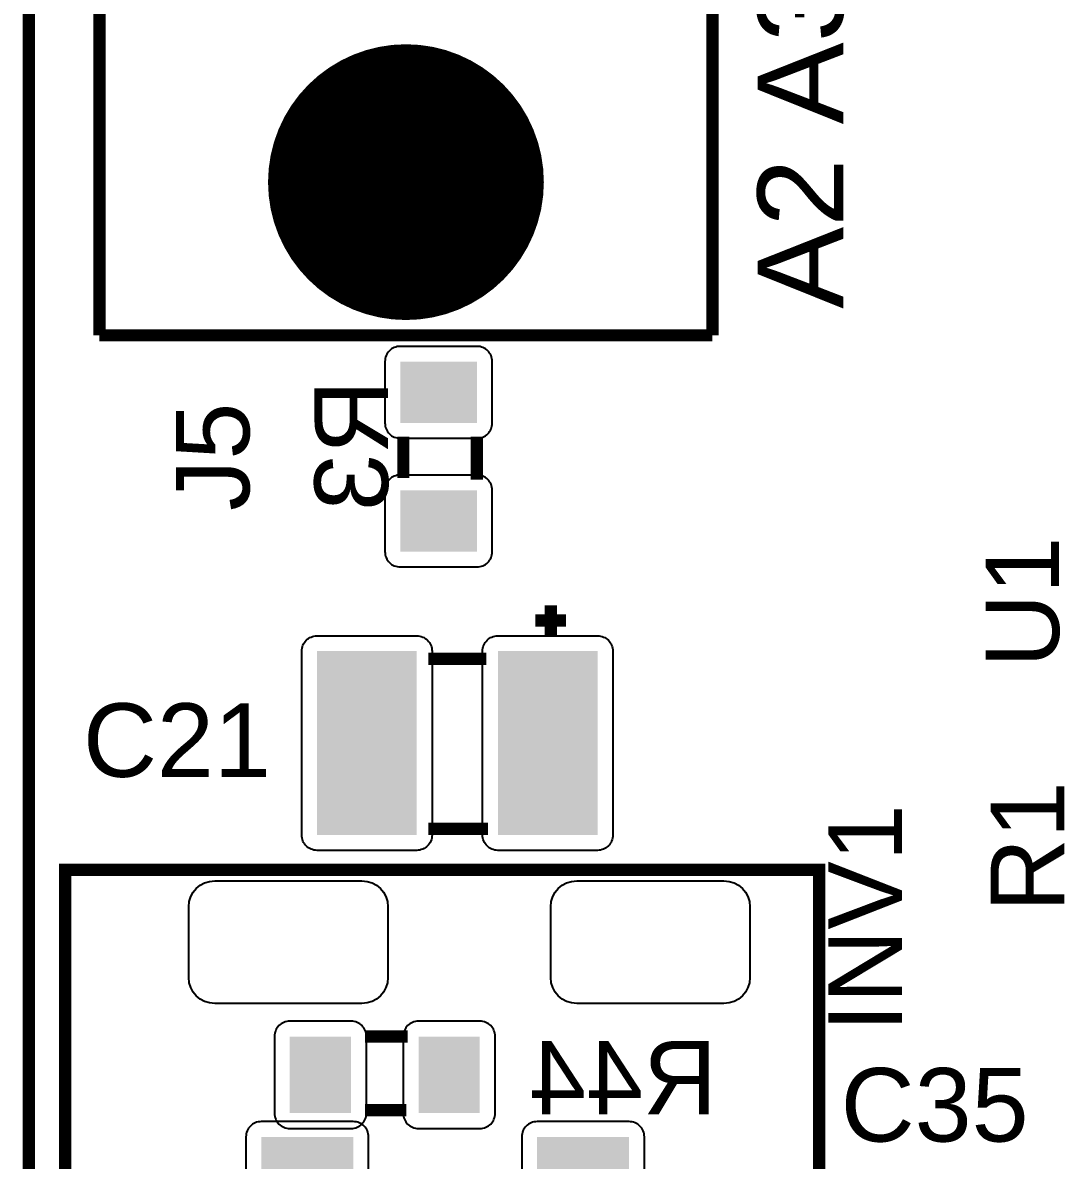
# Model space of a CAD drawing. Header units: inches. Extents: x -2.62 to 2.61, y -2.28 to 2.28.
# Drawn here: x -2.616 to -1.935, y -0.796 to -0.053 of the extents above; entities that cross this region are included whole.
import ezdxf

# ---------------------------------------------------------------- set-up
doc = ezdxf.new("R2010")
doc.units = ezdxf.units.IN
doc.layers.get('0').update_dxf_attribs({"linetype": 'CONTINUOUS'})

# ---------------------------------------------------------------- blocks, each defined once
blk = doc.blocks.new('RPAD')
blk.add_trace([(-0.5, -0.5), (-0.5, 0.5), (0.5, -0.5), (0.5, 0.5)])
blk = doc.blocks.new('EPAD')
at = {"const_width": 0.5}
blk.add_lwpolyline([(-0.25, 0, 1), (0.25, 0, 1)], format="xyb", close=True, dxfattribs=at)

msp = doc.modelspace()

# ---------------------------------------------------------------- linework, layer by layer
at = {"const_width": 0.008}
for points in [[(-2.612283, -2.271654), (2.608189, -2.271654), (2.608189, 2.271654), (-2.612283, 2.271654), (-2.612283, -2.271654)], [(-2.612283, -2.271654), (2.608189, -2.271654), (2.608189, 2.271654), (-2.612283, 2.271654), (-2.612283, -2.271654)], [(-2.612283, -2.271654), (2.608189, -2.271654), (2.608189, 2.271654), (-2.612283, 2.271654), (-2.612283, -2.271654)], [(-2.56622, 0.34252), (-2.56622, -0.25748)], [(-2.56622, 0.34252), (-2.56622, -0.25748)], [(-2.56622, 0.34252), (-2.56622, -0.25748)], [(-2.16622, -0.25748), (-2.16622, 0.34252)], [(-2.16622, -0.25748), (-2.16622, 0.34252)], [(-2.16622, -0.25748), (-2.16622, 0.34252)], [(-2.56622, -0.25748), (-2.16622, -0.25748)], [(-2.56622, -0.25748), (-2.16622, -0.25748)], [(-2.56622, -0.25748), (-2.16622, -0.25748)], [(-2.367909, -0.323654), (-2.367909, -0.350654)], [(-2.367909, -0.323654), (-2.367909, -0.350654)], [(-2.367909, -0.323654), (-2.367909, -0.350654)], [(-2.319909, -0.323654), (-2.319909, -0.351654)], [(-2.319909, -0.323654), (-2.319909, -0.351654)], [(-2.319909, -0.323654), (-2.319909, -0.351654)], [(-2.271701, -0.453622), (-2.271701, -0.433622)], [(-2.271701, -0.453622), (-2.271701, -0.433622)], [(-2.271701, -0.453622), (-2.271701, -0.433622)], [(-2.281701, -0.443622), (-2.261701, -0.443622)], [(-2.281701, -0.443622), (-2.261701, -0.443622)], [(-2.281701, -0.443622), (-2.261701, -0.443622)], [(-2.351701, -0.468622), (-2.313701, -0.468622)], [(-2.351701, -0.468622), (-2.313701, -0.468622)], [(-2.351701, -0.468622), (-2.313701, -0.468622)], [(-2.351701, -0.579622), (-2.312701, -0.579622)], [(-2.351701, -0.579622), (-2.312701, -0.579622)], [(-2.351701, -0.579622), (-2.312701, -0.579622)], [(-2.588661, -1.531496), (-2.096535, -1.531496), (-2.096535, -0.606299), (-2.588661, -0.606299), (-2.588661, -1.531496)], [(-2.588661, -1.531496), (-2.096535, -1.531496), (-2.096535, -0.606299), (-2.588661, -0.606299), (-2.588661, -1.531496)], [(-2.588661, -1.531496), (-2.096535, -1.531496), (-2.096535, -0.606299), (-2.588661, -0.606299), (-2.588661, -1.531496)], [(-2.393, -0.715157), (-2.365, -0.715157)], [(-2.393, -0.715157), (-2.365, -0.715157)], [(-2.393, -0.715157), (-2.365, -0.715157)], [(-2.393, -0.763157), (-2.366, -0.763157)], [(-2.393, -0.763157), (-2.366, -0.763157)], [(-2.393, -0.763157), (-2.366, -0.763157)]]:
    msp.add_lwpolyline(points, dxfattribs=at)
for points in [[(-2.379909, -0.274654), (-2.379909, -0.314654), (-2.379859, -0.315693), (-2.379711, -0.316698), (-2.379469, -0.317665), (-2.379138, -0.318589), (-2.378723, -0.319465), (-2.378228, -0.320289), (-2.377659, -0.321057), (-2.377019, -0.321763), (-2.376313, -0.322403), (-2.375545, -0.322972), (-2.374721, -0.323467), (-2.373845, -0.323882), (-2.372921, -0.324213), (-2.371954, -0.324455), (-2.370949, -0.324603), (-2.369909, -0.324654), (-2.319909, -0.324654), (-2.31887, -0.324603), (-2.317865, -0.324455), (-2.316898, -0.324213), (-2.315974, -0.323882), (-2.315098, -0.323467), (-2.314274, -0.322972), (-2.313506, -0.322403), (-2.3128, -0.321763), (-2.31216, -0.321057), (-2.311591, -0.320289), (-2.311096, -0.319465), (-2.310681, -0.318589), (-2.31035, -0.317665), (-2.310108, -0.316698), (-2.30996, -0.315693), (-2.309909, -0.314654), (-2.309909, -0.274654), (-2.30996, -0.273614), (-2.310108, -0.272609), (-2.31035, -0.271642), (-2.310681, -0.270718), (-2.311096, -0.269842), (-2.311591, -0.269018), (-2.31216, -0.26825), (-2.3128, -0.267544), (-2.313506, -0.266904), (-2.314274, -0.266335), (-2.315098, -0.26584), (-2.315974, -0.265425), (-2.316898, -0.265094), (-2.317865, -0.264852), (-2.31887, -0.264704), (-2.319909, -0.264654), (-2.369909, -0.264654), (-2.370949, -0.264704), (-2.371954, -0.264852), (-2.372921, -0.265094), (-2.373845, -0.265425), (-2.374721, -0.26584), (-2.375545, -0.266335), (-2.376313, -0.266904), (-2.377019, -0.267544), (-2.377659, -0.26825), (-2.378228, -0.269018), (-2.378723, -0.269842), (-2.379138, -0.270718), (-2.379469, -0.271642), (-2.379711, -0.272609), (-2.379859, -0.273614), (-2.379909, -0.274654)], [(-2.379909, -0.358654), (-2.379909, -0.398654), (-2.379859, -0.399693), (-2.379711, -0.400698), (-2.379469, -0.401665), (-2.379138, -0.402589), (-2.378723, -0.403465), (-2.378228, -0.404289), (-2.377659, -0.405057), (-2.377019, -0.405763), (-2.376313, -0.406403), (-2.375545, -0.406972), (-2.374721, -0.407467), (-2.373845, -0.407882), (-2.372921, -0.408213), (-2.371954, -0.408455), (-2.370949, -0.408603), (-2.369909, -0.408654), (-2.319909, -0.408654), (-2.31887, -0.408603), (-2.317865, -0.408455), (-2.316898, -0.408213), (-2.315974, -0.407882), (-2.315098, -0.407467), (-2.314274, -0.406972), (-2.313506, -0.406403), (-2.3128, -0.405763), (-2.31216, -0.405057), (-2.311591, -0.404289), (-2.311096, -0.403465), (-2.310681, -0.402589), (-2.31035, -0.401665), (-2.310108, -0.400698), (-2.30996, -0.399693), (-2.309909, -0.398654), (-2.309909, -0.358654), (-2.30996, -0.357614), (-2.310108, -0.356609), (-2.31035, -0.355642), (-2.310681, -0.354718), (-2.311096, -0.353842), (-2.311591, -0.353018), (-2.31216, -0.35225), (-2.3128, -0.351544), (-2.313506, -0.350904), (-2.314274, -0.350335), (-2.315098, -0.34984), (-2.315974, -0.349425), (-2.316898, -0.349094), (-2.317865, -0.348852), (-2.31887, -0.348704), (-2.319909, -0.348654), (-2.369909, -0.348654), (-2.370949, -0.348704), (-2.371954, -0.348852), (-2.372921, -0.349094), (-2.373845, -0.349425), (-2.374721, -0.34984), (-2.375545, -0.350335), (-2.376313, -0.350904), (-2.377019, -0.351544), (-2.377659, -0.35225), (-2.378228, -0.353018), (-2.378723, -0.353842), (-2.379138, -0.354718), (-2.379469, -0.355642), (-2.379711, -0.356609), (-2.379859, -0.357614), (-2.379909, -0.358654)], [(-2.424201, -0.453622), (-2.359201, -0.453622), (-2.358161, -0.453672), (-2.357156, -0.453821), (-2.356189, -0.454063), (-2.355265, -0.454394), (-2.354389, -0.454808), (-2.353565, -0.455303), (-2.352797, -0.455872), (-2.352091, -0.456513), (-2.351451, -0.457219), (-2.350882, -0.457986), (-2.350387, -0.45881), (-2.349972, -0.459687), (-2.349642, -0.460611), (-2.3494, -0.461578), (-2.349251, -0.462583), (-2.349201, -0.463622), (-2.349201, -0.583622), (-2.349251, -0.584661), (-2.3494, -0.585667), (-2.349642, -0.586633), (-2.349972, -0.587557), (-2.350387, -0.588434), (-2.350882, -0.589258), (-2.351451, -0.590025), (-2.352091, -0.590731), (-2.352797, -0.591372), (-2.353565, -0.591941), (-2.354389, -0.592436), (-2.355265, -0.59285), (-2.356189, -0.593181), (-2.357156, -0.593423), (-2.358161, -0.593572), (-2.359201, -0.593622), (-2.424201, -0.593622), (-2.42524, -0.593572), (-2.426245, -0.593423), (-2.427212, -0.593181), (-2.428136, -0.59285), (-2.429013, -0.592436), (-2.429837, -0.591941), (-2.430604, -0.591372), (-2.43131, -0.590731), (-2.43195, -0.590025), (-2.43252, -0.589258), (-2.433014, -0.588434), (-2.433429, -0.587557), (-2.43376, -0.586633), (-2.434002, -0.585667), (-2.43415, -0.584661), (-2.434201, -0.583622), (-2.434201, -0.463622), (-2.43415, -0.462583), (-2.434002, -0.461578), (-2.43376, -0.460611), (-2.433429, -0.459687), (-2.433014, -0.45881), (-2.43252, -0.457986), (-2.43195, -0.457219), (-2.43131, -0.456513), (-2.430604, -0.455872), (-2.429837, -0.455303), (-2.429013, -0.454808), (-2.428136, -0.454394), (-2.427212, -0.454063), (-2.426245, -0.453821), (-2.42524, -0.453672), (-2.424201, -0.453622)], [(-2.306201, -0.453622), (-2.241201, -0.453622), (-2.240161, -0.453672), (-2.239156, -0.453821), (-2.238189, -0.454063), (-2.237265, -0.454394), (-2.236389, -0.454808), (-2.235565, -0.455303), (-2.234797, -0.455872), (-2.234091, -0.456513), (-2.233451, -0.457219), (-2.232882, -0.457986), (-2.232387, -0.45881), (-2.231972, -0.459687), (-2.231642, -0.460611), (-2.2314, -0.461578), (-2.231251, -0.462583), (-2.231201, -0.463622), (-2.231201, -0.583622), (-2.231251, -0.584661), (-2.2314, -0.585667), (-2.231642, -0.586633), (-2.231972, -0.587557), (-2.232387, -0.588434), (-2.232882, -0.589258), (-2.233451, -0.590025), (-2.234091, -0.590731), (-2.234797, -0.591372), (-2.235565, -0.591941), (-2.236389, -0.592436), (-2.237265, -0.59285), (-2.238189, -0.593181), (-2.239156, -0.593423), (-2.240161, -0.593572), (-2.241201, -0.593622), (-2.306201, -0.593622), (-2.30724, -0.593572), (-2.308245, -0.593423), (-2.309212, -0.593181), (-2.310136, -0.59285), (-2.311013, -0.592436), (-2.311837, -0.591941), (-2.312604, -0.591372), (-2.31331, -0.590731), (-2.31395, -0.590025), (-2.31452, -0.589258), (-2.315014, -0.588434), (-2.315429, -0.587557), (-2.31576, -0.586633), (-2.316002, -0.585667), (-2.31615, -0.584661), (-2.316201, -0.583622), (-2.316201, -0.463622), (-2.31615, -0.462583), (-2.316002, -0.461578), (-2.31576, -0.460611), (-2.315429, -0.459687), (-2.315014, -0.45881), (-2.31452, -0.457986), (-2.31395, -0.457219), (-2.31331, -0.456513), (-2.312604, -0.455872), (-2.311837, -0.455303), (-2.311013, -0.454808), (-2.310136, -0.454394), (-2.309212, -0.454063), (-2.308245, -0.453821), (-2.30724, -0.453672), (-2.306201, -0.453622)], [(-2.377992, -0.630543), (-2.377992, -0.676543), (-2.37833, -0.680019), (-2.379304, -0.683233), (-2.38085, -0.686124), (-2.382906, -0.688629), (-2.385411, -0.690686), (-2.388302, -0.692232), (-2.391516, -0.693205), (-2.394992, -0.693543), (-2.490992, -0.693543), (-2.494468, -0.693205), (-2.497682, -0.692232), (-2.500573, -0.690686), (-2.503078, -0.688629), (-2.505135, -0.686124), (-2.506681, -0.683233), (-2.507654, -0.680019), (-2.507992, -0.676543), (-2.507992, -0.630543), (-2.507654, -0.627067), (-2.506681, -0.623853), (-2.505135, -0.620962), (-2.503078, -0.618457), (-2.500573, -0.616401), (-2.497682, -0.614855), (-2.494468, -0.613881), (-2.490992, -0.613543), (-2.394992, -0.613543), (-2.391516, -0.613881), (-2.388302, -0.614855), (-2.385411, -0.616401), (-2.382906, -0.618457), (-2.38085, -0.620962), (-2.379304, -0.623853), (-2.37833, -0.627067), (-2.377992, -0.630543)], [(-2.141772, -0.630543), (-2.141772, -0.676543), (-2.14211, -0.680019), (-2.143083, -0.683233), (-2.144629, -0.686124), (-2.146686, -0.688629), (-2.149191, -0.690686), (-2.152081, -0.692232), (-2.155296, -0.693205), (-2.158772, -0.693543), (-2.254772, -0.693543), (-2.258248, -0.693205), (-2.261462, -0.692232), (-2.264353, -0.690686), (-2.266857, -0.688629), (-2.268914, -0.686124), (-2.27046, -0.683233), (-2.271433, -0.680019), (-2.271772, -0.676543), (-2.271772, -0.630543), (-2.271433, -0.627067), (-2.27046, -0.623853), (-2.268914, -0.620962), (-2.266857, -0.618457), (-2.264353, -0.616401), (-2.261462, -0.614855), (-2.258248, -0.613881), (-2.254772, -0.613543), (-2.158772, -0.613543), (-2.155296, -0.613881), (-2.152081, -0.614855), (-2.149191, -0.616401), (-2.146686, -0.618457), (-2.144629, -0.620962), (-2.143083, -0.623853), (-2.14211, -0.627067), (-2.141772, -0.630543)], [(-2.442, -0.775157), (-2.402, -0.775157), (-2.400961, -0.775107), (-2.399956, -0.774959), (-2.398989, -0.774717), (-2.398065, -0.774386), (-2.397188, -0.773971), (-2.396364, -0.773476), (-2.395596, -0.772907), (-2.394891, -0.772267), (-2.39425, -0.771561), (-2.393681, -0.770793), (-2.393187, -0.769969), (-2.392772, -0.769093), (-2.392441, -0.768169), (-2.392199, -0.767202), (-2.39205, -0.766197), (-2.392, -0.765157), (-2.392, -0.715157), (-2.39205, -0.714118), (-2.392199, -0.713113), (-2.392441, -0.712146), (-2.392772, -0.711222), (-2.393187, -0.710346), (-2.393681, -0.709522), (-2.39425, -0.708754), (-2.394891, -0.708048), (-2.395596, -0.707408), (-2.396364, -0.706839), (-2.397188, -0.706344), (-2.398065, -0.705929), (-2.398989, -0.705598), (-2.399956, -0.705356), (-2.400961, -0.705208), (-2.402, -0.705157), (-2.442, -0.705157), (-2.443039, -0.705208), (-2.444044, -0.705356), (-2.445011, -0.705598), (-2.445935, -0.705929), (-2.446812, -0.706344), (-2.447636, -0.706839), (-2.448404, -0.707408), (-2.449109, -0.708048), (-2.44975, -0.708754), (-2.450319, -0.709522), (-2.450813, -0.710346), (-2.451228, -0.711222), (-2.451559, -0.712146), (-2.451801, -0.713113), (-2.45195, -0.714118), (-2.452, -0.715157), (-2.452, -0.765157), (-2.45195, -0.766197), (-2.451801, -0.767202), (-2.451559, -0.768169), (-2.451228, -0.769093), (-2.450813, -0.769969), (-2.450319, -0.770793), (-2.44975, -0.771561), (-2.449109, -0.772267), (-2.448404, -0.772907), (-2.447636, -0.773476), (-2.446812, -0.773971), (-2.445935, -0.774386), (-2.445011, -0.774717), (-2.444044, -0.774959), (-2.443039, -0.775107), (-2.442, -0.775157)], [(-2.358, -0.775157), (-2.318, -0.775157), (-2.316961, -0.775107), (-2.315956, -0.774959), (-2.314989, -0.774717), (-2.314065, -0.774386), (-2.313188, -0.773971), (-2.312364, -0.773476), (-2.311596, -0.772907), (-2.310891, -0.772267), (-2.31025, -0.771561), (-2.309681, -0.770793), (-2.309187, -0.769969), (-2.308772, -0.769093), (-2.308441, -0.768169), (-2.308199, -0.767202), (-2.30805, -0.766197), (-2.308, -0.765157), (-2.308, -0.715157), (-2.30805, -0.714118), (-2.308199, -0.713113), (-2.308441, -0.712146), (-2.308772, -0.711222), (-2.309187, -0.710346), (-2.309681, -0.709522), (-2.31025, -0.708754), (-2.310891, -0.708048), (-2.311596, -0.707408), (-2.312364, -0.706839), (-2.313188, -0.706344), (-2.314065, -0.705929), (-2.314989, -0.705598), (-2.315956, -0.705356), (-2.316961, -0.705208), (-2.318, -0.705157), (-2.358, -0.705157), (-2.359039, -0.705208), (-2.360044, -0.705356), (-2.361011, -0.705598), (-2.361935, -0.705929), (-2.362812, -0.706344), (-2.363636, -0.706839), (-2.364404, -0.707408), (-2.365109, -0.708048), (-2.36575, -0.708754), (-2.366319, -0.709522), (-2.366813, -0.710346), (-2.367228, -0.711222), (-2.367559, -0.712146), (-2.367801, -0.713113), (-2.36795, -0.714118), (-2.368, -0.715157), (-2.368, -0.765157), (-2.36795, -0.766197), (-2.367801, -0.767202), (-2.367559, -0.768169), (-2.367228, -0.769093), (-2.366813, -0.769969), (-2.366319, -0.770793), (-2.36575, -0.771561), (-2.365109, -0.772267), (-2.364404, -0.772907), (-2.363636, -0.773476), (-2.362812, -0.773971), (-2.361935, -0.774386), (-2.361011, -0.774717), (-2.360044, -0.774959), (-2.359039, -0.775107), (-2.358, -0.775157)]]:
    msp.add_lwpolyline(points, close=True)
for points in [[(-2.39063, -0.880709), (-2.39063, -0.780709), (-2.39068, -0.779669), (-2.390829, -0.778664), (-2.391071, -0.777697), (-2.391402, -0.776773), (-2.391817, -0.775897), (-2.392311, -0.775073), (-2.39288, -0.774306), (-2.39352, -0.773599), (-2.394226, -0.772959), (-2.394994, -0.77239), (-2.395818, -0.771895), (-2.396694, -0.77148), (-2.397619, -0.77115), (-2.398585, -0.770907), (-2.399591, -0.770759), (-2.40063, -0.770709), (-2.46063, -0.770709), (-2.461669, -0.770759), (-2.462674, -0.770907), (-2.463641, -0.77115), (-2.464565, -0.77148), (-2.465442, -0.771895), (-2.466266, -0.77239), (-2.467033, -0.772959), (-2.467739, -0.773599), (-2.46838, -0.774306), (-2.468949, -0.775073), (-2.469443, -0.775897), (-2.469858, -0.776773), (-2.470189, -0.777697), (-2.470431, -0.778664), (-2.47058, -0.779669), (-2.47063, -0.780709), (-2.47063, -0.880709)], [(-2.21063, -0.880709), (-2.21063, -0.780709), (-2.21068, -0.779669), (-2.210829, -0.778664), (-2.211071, -0.777697), (-2.211402, -0.776773), (-2.211817, -0.775897), (-2.212311, -0.775073), (-2.21288, -0.774306), (-2.21352, -0.773599), (-2.214226, -0.772959), (-2.214994, -0.77239), (-2.215818, -0.771895), (-2.216694, -0.77148), (-2.217619, -0.77115), (-2.218585, -0.770907), (-2.219591, -0.770759), (-2.22063, -0.770709), (-2.28063, -0.770709), (-2.281669, -0.770759), (-2.282674, -0.770907), (-2.283641, -0.77115), (-2.284565, -0.77148), (-2.285442, -0.771895), (-2.286266, -0.77239), (-2.287033, -0.772959), (-2.287739, -0.773599), (-2.28838, -0.774306), (-2.288949, -0.775073), (-2.289443, -0.775897), (-2.289858, -0.776773), (-2.290189, -0.777697), (-2.290431, -0.778664), (-2.29058, -0.779669), (-2.29063, -0.780709), (-2.29063, -0.880709)]]:
    msp.add_lwpolyline(points)

# ---------------------------------------------------------------- block references
for name, p, xscale, yscale in [('EPAD', (-2.36622, -0.15748), 0.18, 0.18), ('RPAD', (-2.391701, -0.523622), 0.065, 0.12), ('RPAD', (-2.273701, -0.523622), 0.065, 0.12)]:
    msp.add_blockref(name, p, dxfattribs=dict(xscale=xscale, yscale=yscale))
for p, xscale, yscale, rotation in [((-2.344909, -0.294654), 0.04, 0.05, 90), ((-2.344909, -0.378654), 0.04, 0.05, 90), ((-2.422, -0.740157), 0.04, 0.05, 180), ((-2.338, -0.740157), 0.04, 0.05, 180), ((-2.43063, -0.830709), 0.06, 0.1, 180), ((-2.25063, -0.830709), 0.06, 0.1, 180)]:
    msp.add_blockref('RPAD', p, dxfattribs=dict(xscale=xscale, yscale=yscale, rotation=rotation))

# ---------------------------------------------------------------- texts
for s, height, width, p in [('A2 A3 GND', 0.056, 1.071429, (-2.08078, -0.240157)), ('A2 A3 GND', 0.056, 1.071429, (-2.08078, -0.240157)), ('A2 A3 GND', 0.056, 1.071429, (-2.08078, -0.240157)), ('J5', 0.048, 1.041667, (-2.468372, -0.372072)), ('J5', 0.048, 1.041667, (-2.468372, -0.372072)), ('J5', 0.048, 1.041667, (-2.468372, -0.372072)), ('U1', 0.048, 1.041667, (-1.94, -0.474409)), ('U1', 0.048, 1.041667, (-1.94, -0.474409)), ('U1', 0.048, 1.041667, (-1.94, -0.474409)), ('R1', 0.048, 1.041667, (-1.936622, -0.633984)), ('R1', 0.048, 1.041667, (-1.936622, -0.633984)), ('R1', 0.048, 1.041667, (-1.936622, -0.633984)), ('INV1', 0.048, 1.041667, (-2.042472, -0.712205)), ('INV1', 0.048, 1.041667, (-2.042472, -0.712205)), ('INV1', 0.048, 1.041667, (-2.042472, -0.712205))]:
    msp.add_text(s, height=height, rotation=90, dxfattribs=dict(width=width)).set_placement(p)
at = {"text_generation_flag": 2, "width": 1.041667}
msp.add_text('R3', height=0.048, rotation=90, dxfattribs=at).set_placement((-2.377909, -0.286654))
msp.add_text('R3', height=0.048, rotation=90, dxfattribs=at).set_placement((-2.377909, -0.286654))
msp.add_text('R3', height=0.048, rotation=90, dxfattribs=at).set_placement((-2.377909, -0.286654))
at = {"width": 1.041667}
for s, p in [('C21', (-2.576992, -0.545669)), ('C21', (-2.576992, -0.545669)), ('C21', (-2.576992, -0.545669)), ('C35', (-2.082528, -0.783701)), ('C35', (-2.082528, -0.783701)), ('C35', (-2.082528, -0.783701))]:
    msp.add_text(s, height=0.048, dxfattribs=at).set_placement(p)
at = {"text_generation_flag": 2, "width": 1.041667}
msp.add_text('R44', height=0.048, dxfattribs=at).set_placement((-2.163268, -0.766039))
msp.add_text('R44', height=0.048, dxfattribs=at).set_placement((-2.163268, -0.766039))
msp.add_text('R44', height=0.048, dxfattribs=at).set_placement((-2.163268, -0.766039))

doc.saveas('drawing.dxf')
